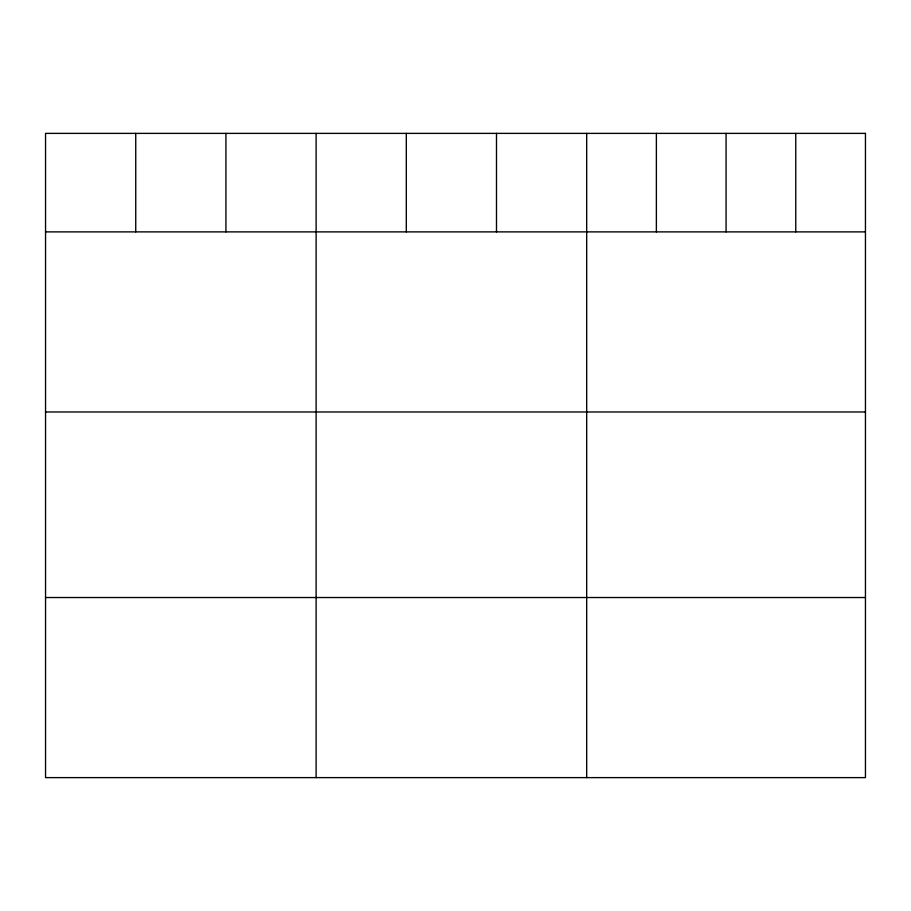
<?xml version="1.0" encoding="UTF-8"?>
<svg xmlns="http://www.w3.org/2000/svg" width="911" height="911" viewBox="0 0 911 911"><rect width="100%" height="100%" fill="white"/><g stroke="black" fill="none" stroke-linecap="round" stroke-linejoin="round"><path stroke-width="1.37" d="M45.55 231.884L865.45 231.884M45.55 411.977L865.45 411.977M45.55 597.525L865.45 597.525M795.758 133.382L795.758 231.884M726.067 133.382L726.067 231.884M656.375 133.382L656.375 231.884M586.684 133.382L586.684 777.618M496.495 133.382L496.495 231.884M406.306 133.382L406.306 231.884M316.117 133.382L316.117 777.618M225.928 133.382L225.928 231.884M135.739 133.382L135.739 231.884M865.45 133.382L45.55 133.382L45.55 777.618L865.45 777.618L865.45 133.382"/></g></svg>
